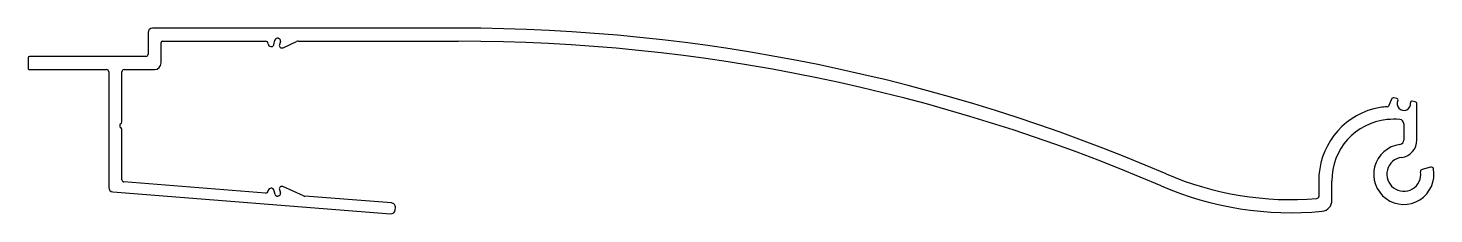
# Model space of a CAD drawing. Extents: x 7 to 329, y 10 to 53.
import ezdxf

# ---------------------------------------------------------------- set-up
doc = ezdxf.new("R2010")
doc.units = 0
doc.layers.get('0').update_dxf_attribs({"linetype": 'CONTINUOUS'})

msp = doc.modelspace()

# ---------------------------------------------------------------- linework, layer by layer
for p, q in [((34.04, 51.76), (34.04, 46.76)), ((105.14, 52.76), (35.04, 52.76)), ((37.04, 44.77), (37.04, 49.46)), ((37.34, 49.76), (37.34, 49.76)), ((37.34, 49.76), (60.99, 49.76)), ((62.19, 48.56), (62.39, 48.56)), ((62.88, 48.94), (63.15, 50.02)), ((63.88, 50.46), (63.88, 50.46)), ((63.88, 50.46), (64.03, 50.42)), ((64.03, 50.42), (64.03, 50.42)), ((64.39, 49.81), (64.17, 48.95)), ((64.39, 49.81), (64.39, 49.81)), ((65.01, 48.27), (68.09, 49.67)), ((68.51, 49.76), (105.14, 49.76)), ((6.54, 45.96), (6.54, 43.56)), ((33.54, 46.26), (6.84, 46.26)), ((33.54, 46.26), (33.54, 46.26)), ((6.84, 43.26), (24.54, 43.26)), ((25.04, 42.76), (25.04, 42.76)), ((25.04, 42.76), (25.04, 16.21)), ((28.04, 31.25), (28.04, 42.76)), ((28.54, 43.26), (28.54, 43.26)), ((28.54, 43.26), (35.55, 43.26)), ((319.2, 36.46), (318.64, 35.04)), ((320.47, 36.64), (319.75, 36.77)), ((324.63, 35.88), (323.92, 36.01)), ((325.04, 27.12), (325.04, 35.39)), ((28.04, 18.01), (28.04, 29.52)), ((322.04, 30.84), (322.04, 30.84)), ((322.04, 30.84), (322.04, 27.1)), ((328.2, 20.91), (326.26, 20.39)), ((28.04, 18.01), (28.04, 18.01)), ((60.97, 14.96), (28.5, 17.52)), ((69.66, 14.34), (64.99, 16.46)), ((302.54, 17.67), (302.56, 14.21)), ((305.57, 13.32), (305.54, 17.68)), ((25.96, 15.21), (89.67, 10.19)), ((60.97, 14.96), (60.97, 14.96)), ((62.46, 16.05), (62.26, 16.06)), ((63.18, 14.6), (62.9, 15.67)), ((63.18, 14.6), (63.18, 14.6)), ((64.03, 14.3), (63.79, 14.24)), ((64.03, 14.3), (64.03, 14.3)), ((64.17, 15.75), (64.39, 14.91)), ((89.87, 12.69), (70, 14.25)), ((90.75, 11.11), (90.79, 11.61))]:
    msp.add_line(p, q)
for centre, radius, start, end in [((35.04, 51.76), 1, 90, 180), ((105.14, -358.74), 411.5, 66.7516, 90), ((37.34, 49.46), 0.3, 90, 180), ((60.99, 49.16), 0.6, 0.0024, 90.0117), ((62.19, 49.16), 0.6, 180.0024, 270), ((62.39, 49.06), 0.5, 270, 345.7079), ((63.73, 49.88), 0.6, 75.7094, 165.7101), ((63.9, 49.94), 0.5, 345.7108, 75.4504), ((64.75, 48.82), 0.6, 166.747, 295.4408), ((68.51, 48.76), 1.01, 90.3071, 114.6361), ((105.14, -358.74), 408.5, 66.7516, 90), ((6.84, 45.96), 0.3, 90, 180), ((33.54, 46.76), 0.5, 270, 359.9991), ((6.84, 43.56), 0.3, 179.9992, 270), ((24.54, 42.76), 0.5, 360, 89.9999), ((28.54, 42.76), 0.5, 90, 179.9999), ((35.54, 44.76), 1.5, 270.4237, 0.4237), ((319.66, 36.27), 0.5, 79.6597, 158.6143), ((320.42, 36.34), 0.3, 331.2108, 79.6663), ((322.04, 35.45), 1.55, 151.2152, 8.1166), ((323.87, 35.71), 0.3, 79.6449, 188.1285), ((324.54, 35.39), 0.5, 0, 79.6662), ((319.54, 17.86), 17, 104.9864, 180.6478), ((318.51, 21.68), 13.04, 91.4253, 104.9838), ((318.18, 35.22), 0.5, 271.4285, 338.6155), ((28.04, 30.39), 0.5, 119.5133, 240.5672), ((27.54, 31.25), 0.5, 300.504, 360), ((27.54, 29.52), 0.5, 0, 59.4146), ((319.54, 17.86), 14, 95.5504, 180.7415), ((319.87, 14.85), 17.03, 85.8271, 95.682), ((321.04, 30.84), 1, 0, 85.8286), ((322.04, 19.26), 6.9, 97.2786, 10.5978), ((321.04, 27.1), 1, 277.2802, 0.0131), ((321.04, 27.1), 4, 277.2735, 0.3259), ((322.04, 19.26), 3.9, 97.2735, 8.4684), ((296.18, 85.96), 72.5, 246.7516, 274.6862), ((326.39, 19.91), 0.5, 104.9836, 188.4672), ((328.33, 20.43), 0.5, 11.6956, 105.0002), ((26.04, 16.21), 1, 180, 265.5), ((28.54, 18.01), 0.5, 180, 265.5), ((64.75, 15.9), 0.6, 66.6213, 195.3256), ((296.18, 85.96), 75.5, 246.7516, 275.4257), ((61.02, 15.56), 0.6, 265.5, 355.4943), ((62.21, 15.46), 0.6, 85.5014, 175.4943), ((62.42, 15.55), 0.5, 14.2886, 85.5014), ((63.66, 14.73), 0.505, 194.2886, 284.2909), ((63.9, 14.78), 0.5, 284.4847, 14.2888), ((70.08, 15.25), 1, 245.647, 265.7511), ((302.06, 14.2), 0.5, 274.6863, 0.408), ((303.07, 13.29), 2.5, 275.7389, 0.6187), ((89.75, 11.19), 1, 265.5, 355.4999), ((89.79, 11.69), 1, 355.4885, 85.5)]:
    msp.add_arc(centre, radius, start, end)

doc.saveas('drawing.dxf')
